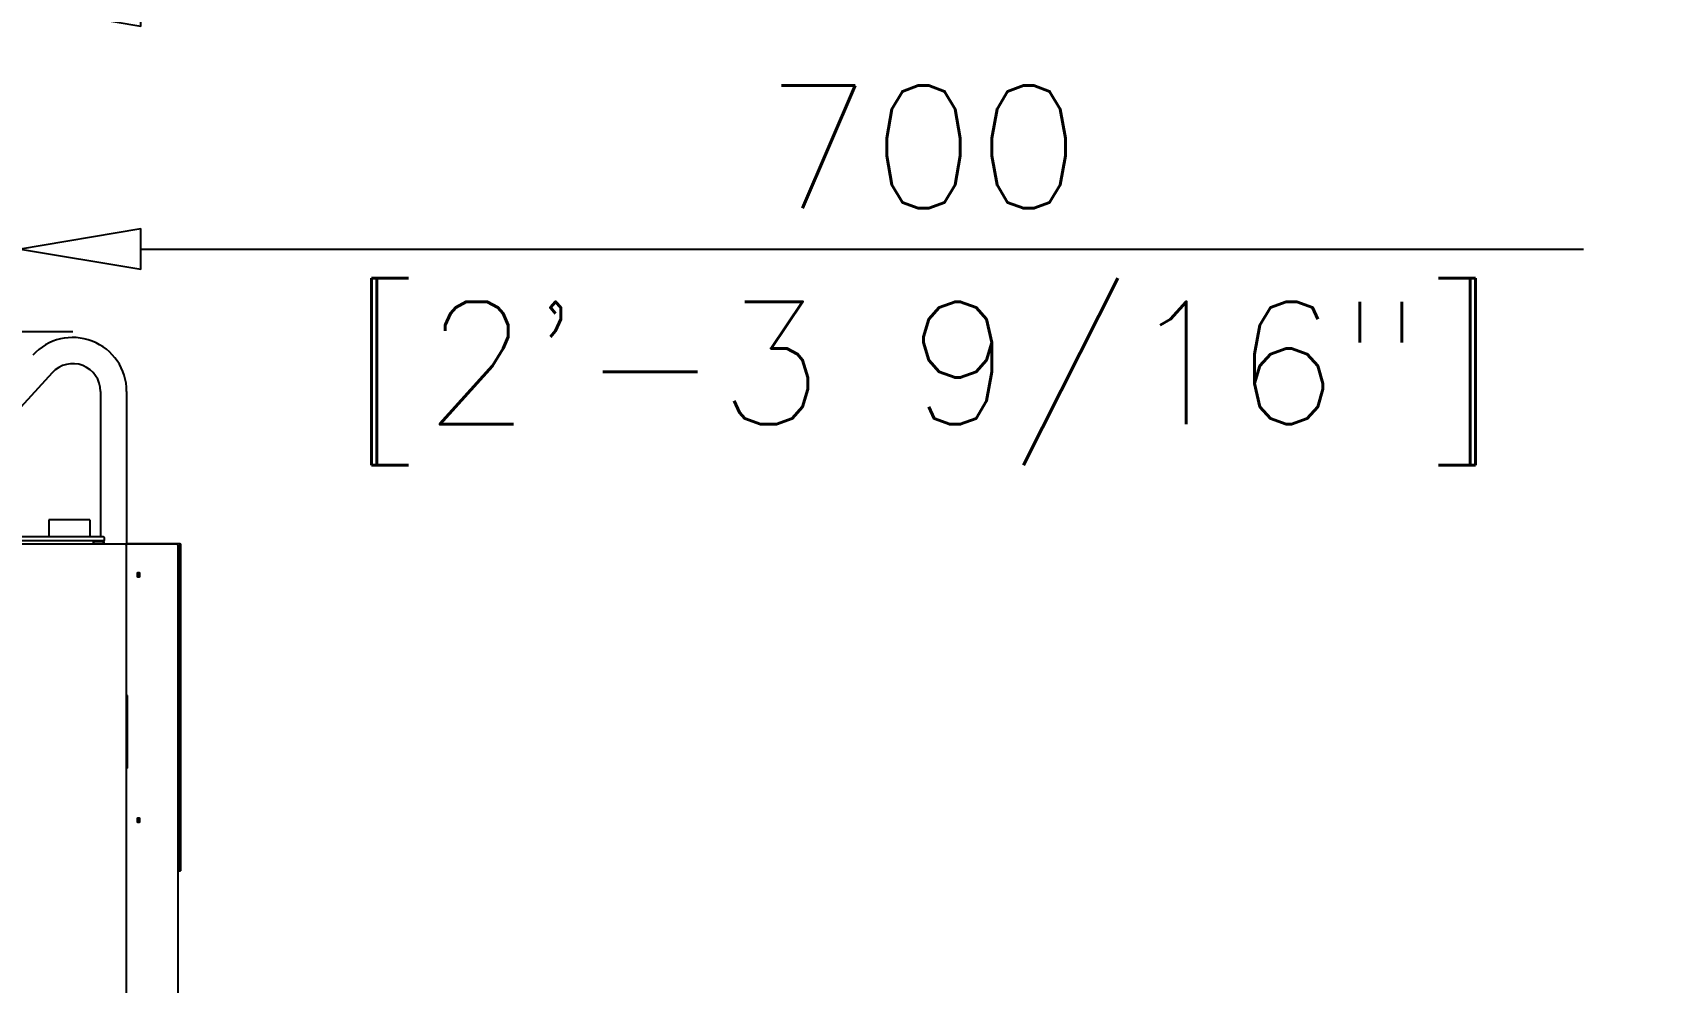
# Model space of a CAD drawing. Header units: inches. Extents: x 16559 to 58559, y 6500 to 36200.
# Drawn here: x 24480 to 28495, y 30983 to 33306 of the extents above; entities that cross this region are included whole.
import ezdxf

# ---------------------------------------------------------------- set-up
doc = ezdxf.new("R2010")
doc.units = ezdxf.units.IN
doc.header["$LTSCALE"] = 300
doc.layers.add('MACCHINA', color=40, linetype='Continuous')
doc.layers.add('QUOTE', color=7, linetype='Continuous')
doc.styles.get("Standard").update_dxf_attribs({"font": 'romans.shx'})
doc.dimstyles.new('sc1a100', dxfattribs={"dimscale": 100, "dimtxt": 3, "dimasz": 3, "dimexe": 0, "dimexo": 0, "dimgap": 1, "dimtad": 1, "dimzin": 12, "dimdsep": 46, "dimtxsty": 'Standard', "dimblk": 'CLOSEDBLANK', "dimcen": 1, "dimclrd": 253, "dimclre": 253, "dimclrt": 2, "dimadec": 0, "dimazin": 3, "dimtfac": 1, "dimtmove": 0, "dimatfit": 1, "dimldrblk": 'CLOSEDBLANK', "dimfxl": 1, "dimtolj": 1, "dimtzin": 0, "dimarcsym": 0})
doc.dimstyles.new('sc1a100_pollici', dxfattribs={"dimscale": 100, "dimtxt": 3, "dimasz": 3, "dimexe": 0, "dimexo": 0, "dimgap": 1, "dimtad": 1, "dimzin": 12, "dimdsep": 46, "dimtxsty": 'Standard', "dimblk": 'CLOSEDBLANK', "dimcen": 1, "dimclrd": 253, "dimclre": 253, "dimclrt": 2, "dimadec": 0, "dimazin": 3, "dimtfac": 1, "dimtmove": 0, "dimatfit": 1, "dimldrblk": 'CLOSEDBLANK', "dimfxl": 1, "dimtolj": 1, "dimtzin": 0, "dimarcsym": 0})

# ---------------------------------------------------------------- blocks, each defined once
blk = doc.blocks.new('A$Ced154922')
at = {"layer": 'MACCHINA', "linetype": 'Continuous', "lineweight": 25}
for p, q in [((782.8, 2134.7), (495, 1819.1)), ((901, 2088.9), (901, 1733)), ((965, 2088.9), (965, 1715)), ((775, 1775), (775, 1733)), ((875, 1775), (775, 1775)), ((875, 1775), (875, 1733)), ((908.6, 1733), (-883.8, 1733)), ((909.7, 1731), (909.7, 1725)), ((883.8, 1723), (0, 1723)), ((961.7, 1715), (596.2, 1715)), ((882.7, 1721), (882.7, 1715)), ((908.6, 1723), (883.8, 1723)), ((883.8, 1721), (883.8, 1715)), ((908.6, 1721), (883.8, 1721)), ((908.6, 1715), (908.6, 1721)), ((909.7, 1715), (909.7, 1721)), ((961.8, 1715), (961.7, 1715)), ((962.9, 1715), (961.8, 1715)), ((963.2, 1715), (962.9, 1715)), ((1087.7, 1715), (963.2, 1715)), ((963.2, 1715), (963.2, 1714.5)), ((963.4, 1712.8), (964, 1712.8)), ((964.6, 1712.8), (964, 1712.8)), ((964, 1712.8), (964, -434.8)), ((1095.5, 1716), (965, 1716)), ((1087.8, 1715), (1087.7, 1715)), ((1090, 1712.8), (1089.4, 1712.8)), ((1090, 1712.8), (1090, -232.8)), ((1095.5, 1716), (1097.5, 1716)), ((1095.5, 1713.5), (1095.5, 1716)), ((1095.5, 918.5), (1095.5, 1713.5)), ((1097.5, 1713.5), (1097.5, 1716)), ((1097.5, 918.5), (1097.5, 1713.5)), ((964.1, 1615), (964, 1615)), ((990.4, 1642), (990.4, 1638)), ((992.3, 1635), (990.7, 1636.3)), ((990.8, 1643.9), (992.2, 1645)), ((992.1, 1645), (990.9, 1644)), ((990.9, 1636.1), (992.1, 1635.1)), ((995.3, 1645), (992.5, 1645)), ((992.5, 1635), (995.3, 1635)), ((995.7, 1637.5), (992.7, 1635)), ((992.8, 1645), (995.7, 1642.7)), ((992.8, 1635), (995.7, 1637.4)), ((995.6, 1637.4), (995.7, 1637.4)), ((995.7, 1642.7), (995.7, 1637.5)), ((995.7, 1637.4), (995.7, 1642.7)), ((996, 1638), (996, 1642)), ((997.4, 1638), (997.4, 1642)), ((964.1, 1593.5), (964, 1593.5)), ((964.1, 1593.5), (964.1, 1457.6)), ((964.1, 1435), (964, 1435)), ((967, 1345), (964, 1345)), ((967, 1258.2), (967, 1345)), ((967, 1258.2), (964, 1258.2)), ((967, 1167), (967, 1258.2)), ((967, 1167), (964, 1167)), ((990.8, 1043.9), (992.2, 1045)), ((992.1, 1045), (990.9, 1044)), ((995.3, 1045), (992.5, 1045)), ((992.8, 1045), (995.7, 1042.7)), ((990.4, 1042), (990.4, 1038)), ((992.3, 1035), (990.7, 1036.3)), ((990.9, 1036.1), (992.1, 1035.1)), ((992.5, 1035), (995.3, 1035)), ((995.7, 1037.5), (992.7, 1035)), ((992.8, 1035), (995.7, 1037.4)), ((995.6, 1037.4), (995.7, 1037.4)), ((995.7, 1042.7), (995.7, 1037.5)), ((995.7, 1037.4), (995.7, 1042.7)), ((996, 1038), (996, 1042)), ((997.4, 1038), (997.4, 1042)), ((1090, 916), (1095.5, 916)), ((1095.5, 916), (1095.5, 918.5)), ((1097.5, 916), (1095.5, 916)), ((1097.5, 916), (1097.5, 918.5))]:
    blk.add_line(p, q, dxfattribs=at)
at = {"layer": 'MACCHINA', "linetype": 'Continuous', "lineweight": 25, "flags": 128}
for points in [[(908.6, 1733), (908.8, 1733), (909, 1732.9), (909.2, 1732.7), (909.4, 1732.4), (909.5, 1732.1), (909.6, 1731.8), (909.7, 1731.4), (909.7, 1731)], [(883.8, 1723), (883.5, 1723), (883.3, 1722.9), (883.2, 1722.7), (883, 1722.4), (882.9, 1722.1), (882.8, 1721.8), (882.7, 1721.4), (882.7, 1721)], [(909.7, 1725), (909.7, 1724.6), (909.6, 1724.3), (909.5, 1723.9), (909.4, 1723.6), (909.2, 1723.4), (909, 1723.2), (908.8, 1723.1), (908.6, 1723)], [(909.7, 1721), (909.7, 1721.4), (909.6, 1721.8), (909.5, 1722.1), (909.4, 1722.4), (909.2, 1722.7), (909, 1722.9), (908.8, 1723), (908.6, 1723)], [(991.7, 1638), (992.3, 1637.7), (993, 1637.7), (993.6, 1638.2), (994, 1638.9), (994.2, 1639.7), (994.2, 1640.7), (993.9, 1641.5), (993.4, 1642.1), (992.7, 1642.4), (992.1, 1642.4), (991.5, 1642), (991, 1641.3), (990.8, 1640.4), (990.9, 1639.4), (991.2, 1638.6), (991.7, 1638)], [(991.7, 1038), (992.3, 1037.7), (993, 1037.7), (993.6, 1038.2), (994, 1038.9), (994.2, 1039.7), (994.2, 1040.7), (993.9, 1041.5), (993.4, 1042.1), (992.7, 1042.4), (992.1, 1042.4), (991.5, 1042), (991, 1041.3), (990.8, 1040.4), (990.9, 1039.4), (991.2, 1038.6), (991.7, 1038)]]:
    blk.add_lwpolyline(points, dxfattribs=at)
at = {"layer": 'MACCHINA', "linetype": 'Continuous', "lineweight": 25}
for centre, radius, start, end in [((833, 2088.9), 132, 360, 137.6388), ((833, 2088.9), 68, 360, 137.6388), ((993, 1642.4), 2.68, 101.4218, 188.0495), ((993, 1637.7), 2.68, 171.9505, 258.5782), ((993.4, 1642.4), 2.68, 351.9505, 78.5782), ((993.4, 1637.7), 2.68, 281.4218, 8.0495), ((994.8, 1642.4), 2.68, 351.9505, 78.5782), ((994.8, 1637.7), 2.68, 281.4218, 8.0495), ((993, 1042.4), 2.68, 101.4218, 188.0495), ((993.4, 1042.4), 2.68, 351.9505, 78.5782), ((994.8, 1042.4), 2.68, 351.9505, 78.5782), ((993, 1037.7), 2.68, 171.9505, 258.5782), ((993.4, 1037.7), 2.68, 281.4218, 8.0495), ((994.8, 1037.7), 2.68, 281.4218, 8.0495)]:
    blk.add_arc(centre, radius, start, end, dxfattribs=at)
for points in [[(961.7, 1715), (961.9, 1715), (962.4, 1714.9), (962.9, 1714.4), (963.3, 1713.7), (963.3, 1713.1), (963.4, 1712.8)], [(964, 1712.8), (964, 1713.1), (963.9, 1713.7), (963.4, 1714.4), (962.7, 1714.9), (962.1, 1715), (961.8, 1715)], [(964.6, 1712.8), (964.6, 1713.1), (964.6, 1713.7), (964.3, 1714.4), (963.8, 1714.9), (963.4, 1715), (963.2, 1715)], [(1087.7, 1715), (1087.9, 1715), (1088.3, 1714.9), (1088.9, 1714.4), (1089.3, 1713.7), (1089.3, 1713.1), (1089.4, 1712.8)], [(1090, 1712.8), (1090, 1713.1), (1089.9, 1713.7), (1089.4, 1714.4), (1088.7, 1714.9), (1088.1, 1715), (1087.8, 1715)]]:
    blk.add_open_spline(points, degree=3, dxfattribs=at)
for points, knots in [([(962.9, 1715), (962.9, 1715), (963, 1715), (963, 1714.7), (963, 1714.6)], [0, 0, 0, 0, 0.674356, 1, 1, 1, 1]), ([(964.1, 1615), (964.1, 1615), (964.1, 1614.8), (964.1, 1613.5), (964.1, 1611.4), (964.1, 1608.3), (964.1, 1604.2), (964.1, 1599.1), (964.1, 1595.4), (964.1, 1593.5)], [0, 0, 0, 0, 0.154152, 0.291348, 0.417883, 0.541688, 0.67761, 0.828276, 1, 1, 1, 1]), ([(964.1, 1457.6), (964.1, 1455.6), (964.1, 1451.9), (964.1, 1446.9), (964.1, 1442.6), (964.1, 1439.2), (964.1, 1436.8), (964.1, 1435.3), (964.1, 1435.1), (964.1, 1435)], [0, 0, 0, 0, 0.160223, 0.30095, 0.428415, 0.550895, 0.683904, 0.83121, 1, 1, 1, 1])]:
    blk.add_open_spline(points, degree=3, knots=knots, dxfattribs=at)
blk = doc.blocks.new('_ClosedBlank')
at = {"color": 0, "linetype": 'ByBlock', "lineweight": -2}
for p, q in [((-1, 0.167), (0, 0)), ((-1, 0.167), (-1, -0.167)), ((0, 0), (-1, -0.167))]:
    blk.add_line(p, q, dxfattribs=at)
blk = doc.blocks.new('*D30')
at = {"layer": 'Defpoints', "color": 0, "transparency": 16777216}
for p in [(18582.9, 32574.3), (24577.6, 32574.3), (19620.4, 29474.3)]:
    blk.add_point(p, dxfattribs=at)
at = {"layer": 'QUOTE', "color": 253, "lineweight": -2, "transparency": 16777216}
for p, q in [((18582.9, 32874.3), (18582.9, 33174.3)), ((24577.6, 32574.3), (18582.9, 32574.3)), ((18582.9, 32574.3), (18582.9, 32274.3)), ((18582.9, 29774.3), (18582.9, 32274.3)), ((18582.9, 29474.3), (18582.9, 29774.3)), ((19620.4, 29474.3), (18582.9, 29474.3)), ((18582.9, 29174.3), (18582.9, 28874.3))]:
    blk.add_line(p, q, dxfattribs=at)
at = {"layer": 'QUOTE', "color": 253, "lineweight": -2, "transparency": 16777216, "xscale": 300, "yscale": 300, "zscale": 300}
for p, rotation in [((18582.9, 32574.3), 270), ((18582.9, 29474.3), 90)]:
    blk.add_blockref('_ClosedBlank', p, dxfattribs=dict(at, rotation=rotation))
at = {"layer": 'QUOTE', "color": 2, "transparency": 16777216, "char_height": 300, "attachment_point": 5, "rotation": 90}
for s, insert in [('\\A1;[10\'-2 1/16"]', (18911.5, 31024.3)), ('\\A1;3100', (18332.9, 31024.3))]:
    blk.add_mtext(s, dxfattribs=dict(at, insert=insert))
blk = doc.blocks.new('*D31')
at = {"layer": 'Defpoints', "color": 0, "transparency": 16777216}
for p in [(36844.6, 34804.4), (22644.6, 29942.3), (36844.6, 29942.3)]:
    blk.add_point(p, dxfattribs=at)
at = {"layer": 'QUOTE', "color": 253, "lineweight": -2, "transparency": 16777216}
for p, q in [((22644.6, 29942.3), (22644.6, 34804.4)), ((22944.6, 34804.4), (36544.6, 34804.4)), ((36844.6, 29942.3), (36844.6, 34804.4))]:
    blk.add_line(p, q, dxfattribs=at)
at = {"layer": 'QUOTE', "color": 253, "lineweight": -2, "transparency": 16777216, "xscale": 300, "yscale": 300, "zscale": 300, "rotation": 180}
blk.add_blockref('_ClosedBlank', (22644.6, 34804.4), dxfattribs=at)
at = {"layer": 'QUOTE', "color": 253, "lineweight": -2, "transparency": 16777216, "xscale": 300, "yscale": 300, "zscale": 300}
blk.add_blockref('_ClosedBlank', (36844.6, 34804.4), dxfattribs=at)
at = {"layer": 'QUOTE', "color": 2, "transparency": 16777216, "insert": (29744.6, 35054.4), "char_height": 300, "attachment_point": 5}
blk.add_mtext('\\A1;B', dxfattribs=at)
blk = doc.blocks.new('*D46')
at = {"layer": 'Defpoints', "color": 0, "transparency": 16777216}
for p in [(35744.6, 34058.5), (23744.6, 32674.3), (35744.6, 32674.3)]:
    blk.add_point(p, dxfattribs=at)
at = {"layer": 'QUOTE', "color": 253, "lineweight": -2, "transparency": 16777216}
for p, q in [((23744.6, 32674.3), (23744.6, 34058.5)), ((24044.6, 34058.5), (35444.6, 34058.5)), ((35744.6, 32674.3), (35744.6, 34058.5))]:
    blk.add_line(p, q, dxfattribs=at)
at = {"layer": 'QUOTE', "color": 253, "lineweight": -2, "transparency": 16777216, "xscale": 300, "yscale": 300, "zscale": 300, "rotation": 180}
blk.add_blockref('_ClosedBlank', (23744.6, 34058.5), dxfattribs=at)
at = {"layer": 'QUOTE', "color": 253, "lineweight": -2, "transparency": 16777216, "xscale": 300, "yscale": 300, "zscale": 300}
blk.add_blockref('_ClosedBlank', (35744.6, 34058.5), dxfattribs=at)
at = {"layer": 'QUOTE', "color": 2, "transparency": 16777216, "insert": (29744.6, 34308.5), "char_height": 300, "attachment_point": 5}
blk.add_mtext('\\A1;A max', dxfattribs=at)
blk = doc.blocks.new('*D47')
at = {"layer": 'Defpoints', "color": 0, "transparency": 16777216}
for p in [(23744.6, 32776.4), (23744.6, 32674.3), (24444.6, 30789.3)]:
    blk.add_point(p, dxfattribs=at)
at = {"layer": 'QUOTE', "color": 253, "lineweight": -2, "transparency": 16777216}
for p, q in [((23444.6, 32776.4), (23144.6, 32776.4)), ((23744.6, 32674.3), (23744.6, 32776.4)), ((23744.6, 32776.4), (24444.6, 32776.4)), ((24444.6, 30789.3), (24444.6, 32776.4)), ((24744.6, 32776.4), (28273.1, 32776.4))]:
    blk.add_line(p, q, dxfattribs=at)
at = {"layer": 'QUOTE', "color": 253, "lineweight": -2, "transparency": 16777216, "xscale": 300, "yscale": 300, "zscale": 300}
blk.add_blockref('_ClosedBlank', (23744.6, 32776.4), dxfattribs=at)
at = {"layer": 'QUOTE', "color": 253, "lineweight": -2, "transparency": 16777216, "xscale": 300, "yscale": 300, "zscale": 300, "rotation": 180}
blk.add_blockref('_ClosedBlank', (24444.6, 32776.4), dxfattribs=at)
at = {"layer": 'QUOTE', "color": 2, "transparency": 16777216, "char_height": 300, "attachment_point": 5}
for s, insert in [('\\A1;700', (26658.8, 33026.4)), ('\\A1;[2\'-3 9/16"]', (26658.8, 32447.8))]:
    blk.add_mtext(s, dxfattribs=dict(at, insert=insert))
blk = doc.blocks.new('*D49')
at = {"layer": 'Defpoints', "color": 0, "transparency": 16777216}
for p in [(35044.6, 33371.4), (24444.6, 32876.4), (35044.6, 32757.4)]:
    blk.add_point(p, dxfattribs=at)
at = {"layer": 'QUOTE', "color": 253, "lineweight": -2, "transparency": 16777216}
for p, q in [((24444.6, 32876.4), (24444.6, 33371.4)), ((24744.6, 33371.4), (34744.6, 33371.4)), ((35044.6, 32757.4), (35044.6, 33371.4))]:
    blk.add_line(p, q, dxfattribs=at)
at = {"layer": 'QUOTE', "color": 253, "lineweight": -2, "transparency": 16777216, "xscale": 300, "yscale": 300, "zscale": 300, "rotation": 180}
blk.add_blockref('_ClosedBlank', (24444.6, 33371.4), dxfattribs=at)
at = {"layer": 'QUOTE', "color": 253, "lineweight": -2, "transparency": 16777216, "xscale": 300, "yscale": 300, "zscale": 300}
blk.add_blockref('_ClosedBlank', (35044.6, 33371.4), dxfattribs=at)
at = {"layer": 'QUOTE', "color": 2, "transparency": 16777216, "insert": (29744.6, 33621.4), "char_height": 300, "attachment_point": 5}
blk.add_mtext('\\A1;A', dxfattribs=at)

msp = doc.modelspace()

# ---------------------------------------------------------------- block references
at = {"layer": 'MACCHINA'}
msp.add_blockref('A$Ced154922', (23744.563, 30339.28), dxfattribs=at)

# ---------------------------------------------------------------- dimensions: what is measured, and where the dimension line sits
at = {"layer": 'QUOTE'}
for base, p1, p2, text, picture, middle in [((36844.563, 34804.405), (22644.563, 29942.28), (36844.563, 29942.28), 'B', '*D31', (29744.563, 35054.405)), ((35044.564, 33371.404), (24444.563, 32876.392), (35044.564, 32757.389), 'A', '*D49', (29744.564, 33621.404))]:
    dim = msp.add_linear_dim(base=base, p1=p1, p2=p2, text=text, dimstyle='sc1a100', dxfattribs=at)
    dim.commit()
    dim.dimension.update_dxf_attribs({"geometry": picture, "text_midpoint": middle})
dim = msp.add_linear_dim(base=(35744.565, 34058.481), p1=(23744.563, 32674.28), p2=(35744.565, 32674.28), text='A max', dimstyle='sc1a100', dxfattribs=at)
dim.commit()
dim.dimension.update_dxf_attribs({"geometry": '*D46', "text_midpoint": (29744.564, 34058.481), "dimtype": 160})
dim = msp.add_linear_dim(base=(23744.563, 32776.392), p1=(24444.563, 30789.28), p2=(23744.563, 32674.28), dimstyle='sc1a100_pollici', override={"dimpost": '\\X'}, dxfattribs=at)
dim.commit()
dim.dimension.update_dxf_attribs({"geometry": '*D47', "text_midpoint": (26658.849, 32776.392), "dimtype": 160})
dim = msp.add_linear_dim(base=(18582.935, 32574.281), p1=(19620.351, 29474.28), p2=(24577.627, 32574.281), angle=90, dimstyle='sc1a100_pollici', override={"dimpost": '\\X'}, dxfattribs=at)
dim.commit()
dim.dimension.update_dxf_attribs({"geometry": '*D30', "text_midpoint": (18582.935, 31024.281), "dimtype": 160})

doc.saveas('drawing.dxf')
